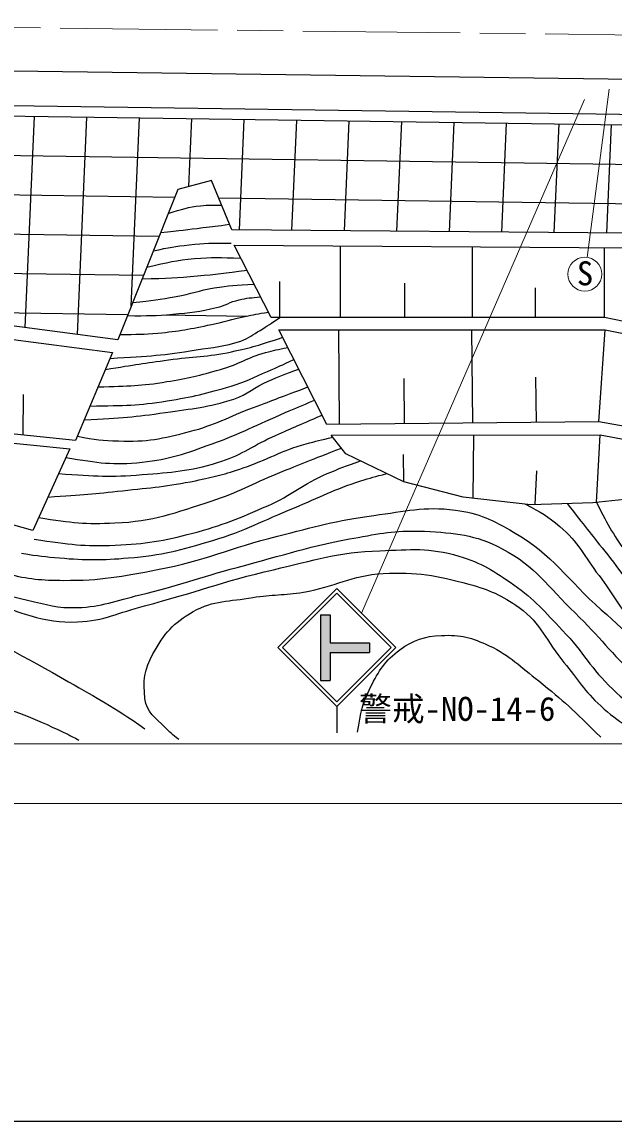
# Model space of a CAD drawing. Units: millimetres, scale not verified. Extents: x 40000 to 680000, y 20000 to 380000.
# Drawn here: x 210245 to 255410, y 205000 to 288856 of the extents above; entities that cross this region are included whole.
import ezdxf
from ezdxf.enums import TextEntityAlignment as Align

# ---------------------------------------------------------------- set-up
doc = ezdxf.new("R2010")
doc.units = ezdxf.units.MM
doc.header["$LTSCALE"] = 1000
doc.linetypes.add('CHAIN', pattern=[18.5, 12, -1.5, 3.5, -1.5])
for name, color, linetype, lineweight in [('M-BGD', 7, 'Continuous', 25), ('M-BGD-HTXT', 7, 'Continuous', 13), ('M-BMK', 2, 'CHAIN', 13), ('M-STR-STRC', 7, 'Continuous', 25), ('M-TTL-BAND', 7, 'Continuous', 25)]:
    doc.layers.add(name, color=color, linetype=linetype, lineweight=lineweight)
doc.styles.add('ＭＳ ゴシック', font='')
doc.styles.get('ＭＳ ゴシック').set_extended_font_data('MS Gothic')

msp = doc.modelspace()

# ---------------------------------------------------------------- hatches: boundary and pattern name
at = {"layer": 'M-STR-STRC'}
msp.add_hatch(color=256, dxfattribs=at).paths.add_polyline_path([(233008, 243620), (233758, 243620), (233758, 241495), (236758, 241495), (236757, 240745), (233758, 240745), (233758, 238620), (233008, 238620)])

# ---------------------------------------------------------------- linework, layer by layer
at = {"layer": 'M-BGD'}
for p, q in [((210497, 265537), (211201, 281653)), ((214478, 265015), (215202, 281596)), ((218577, 267183), (219203, 281538)), ((222979, 276305), (223205, 281481)), ((226838, 272991), (227206, 281424)), ((230840, 272958), (231207, 281366)), ((234843, 272924), (235209, 281309)), ((238845, 272890), (239210, 281252)), ((242847, 272856), (243211, 281195)), ((246850, 272822), (247213, 281140)), ((250852, 272788), (251214, 281082)), ((254854, 272754), (255215, 281025)), ((173553, 279192), (275091, 277738)), ((173510, 276192), (221908, 275499)), ((225240, 275451), (274960, 274739)), ((173467, 273193), (220713, 272516)), ((234542, 266302), (234542, 271759)), ((244616, 266302), (244616, 271692)), ((254691, 266302), (254691, 271623)), ((173424, 270193), (219518, 269533)), ((229904, 266302), (229904, 269058)), ((239443, 266302), (239443, 268922)), ((249415, 266302), (249415, 268582)), ((200884, 266799), (218323, 266549)), ((221109, 266510), (227426, 266419)), ((234479, 258160), (234408, 265363)), ((244639, 258260), (244570, 265365)), ((254259, 258355), (254736, 265366)), ((239432, 258209), (239398, 261659)), ((249487, 258308), (249453, 261758)), ((210340, 260430), (210298, 257343)), ((244673, 252517), (244704, 257352)), ((254069, 252191), (254362, 257368)), ((239386, 253760), (239343, 255855)), ((249391, 252034), (249523, 254612))]:
    msp.add_line(p, q, dxfattribs=at)
for points in [[(74265, 281419), (81868, 282941), (89628, 284319), (97643, 285187), (107497, 285800), (113521, 285902), (128570, 286063), (173599, 285603), (273881, 284263), (373129, 282578), (396256, 281966), (408739, 281276), (448433, 279158), (490552, 276682), (500278, 275992), (507732, 276043), (517483, 276094), (527132, 276707), (535607, 277422), (548523, 279107), (573566, 282646)], [(74696, 279313), (81985, 280839), (88554, 281928), (96246, 282847), (106252, 283528), (173605, 282992), (273699, 281558), (368980, 280183)], [(74860, 278530), (82132, 280052), (88667, 281136), (96321, 282050), (106276, 282727), (173596, 282192), (273687, 280758), (368969, 279383)], [(226260, 272996), (224695, 276763), (222142, 276082), (217547, 264612), (195407, 267518), (174237, 263366), (132271, 264012), (111951, 269169), (123081, 269832), (130177, 269884), (130211, 270598), (122724, 270564), (107918, 270088), (96925, 272368), (75904, 273412)], [(274710, 269014), (256433, 272741), (226260, 272996)], [(226441, 271816), (256512, 271612), (293525, 264158), (315019, 267476), (349991, 266710)], [(349991, 266710), (346570, 264260), (338350, 259563), (314304, 260125), (298426, 257776), (294189, 259869), (274687, 266557), (268696, 263409), (254691, 266302), (229266, 266302), (226441, 271816)]]:
    msp.add_lwpolyline(points, dxfattribs=at)
for points in [[(214331, 256916), (195441, 258890), (174985, 254465), (168825, 254738), (147729, 261216), (138494, 262895), (174169, 262413), (195356, 266497), (217156, 263638)], [(229845, 265366), (254736, 265366), (268895, 262507), (266717, 256142), (254259, 258355), (233498, 258150)], [(211080, 250058), (198470, 253580), (174526, 253070), (172024, 253785), (174679, 253734), (195713, 258124), (213888, 256286)], [(233838, 257334), (254362, 257368), (267363, 254917), (263824, 253726), (260080, 252841), (253783, 252160), (249052, 252024), (243913, 252603), (239386, 253760), (234961, 255904)]]:
    msp.add_lwpolyline(points, close=True, dxfattribs=at)
for points, knots in [([(221405, 274242), (222515, 274587), (222888, 274739), (223876, 274832), (224500, 274891), (224747, 274903), (225481, 274871)], [0, 0, 0, 0, 1, 1, 1, 2, 2, 2, 2]), ([(220819, 272781), (222390, 272965), (222786, 273010), (224046, 273164), (224843, 273262), (225093, 273293), (226085, 273418)], [0, 0, 0, 0, 1, 1, 1, 2, 2, 2, 2]), ([(220261, 271388), (221526, 271662), (221913, 271737), (222987, 271858), (224233, 271999), (224692, 271987), (226194, 271979)], [0, 0, 0, 0, 1, 1, 1, 2, 2, 2, 2]), ([(219761, 270139), (221431, 270536), (221968, 270669), (223411, 270799), (224786, 270924), (225312, 270904), (226947, 270828)], [0, 0, 0, 0, 1, 1, 1, 2, 2, 2, 2]), ([(219404, 269247), (221432, 269322), (221988, 269338), (223637, 269483), (225116, 269614), (225610, 269677), (227413, 269919)], [0, 0, 0, 0, 1, 1, 1, 2, 2, 2, 2]), ([(218682, 267445), (220261, 267619), (220711, 267663), (221996, 267903), (223140, 268116), (223752, 268374), (224901, 268561), (226085, 268753), (226521, 268775), (227958, 268854)], [0, 0, 0, 0, 1, 1, 1, 2, 2, 2, 3, 3, 3, 3]), ([(218282, 266448), (219913, 266442), (220398, 266439), (221747, 266564), (223058, 266686), (223801, 266756), (225082, 267063), (225774, 267229), (226113, 267494), (226807, 267653), (227441, 267799), (227694, 267822), (228458, 267879)], [0, 0, 0, 0, 1, 1, 1, 2, 2, 2, 3, 3, 3, 4, 4, 4, 4]), ([(217710, 265018), (219074, 265015), (219481, 265032), (220612, 265123), (222222, 265253), (223112, 265455), (224696, 265770), (225702, 265970), (226245, 266174), (227249, 266382), (227950, 266528), (228183, 266573), (229051, 266722)], [0, 0, 0, 0, 1, 1, 1, 2, 2, 2, 3, 3, 3, 4, 4, 4, 4]), ([(216969, 263192), (220082, 263393), (220997, 263397), (223539, 263830), (224876, 264057), (225660, 264070), (226943, 264510), (227562, 264723), (227845, 264990), (228406, 265327), (229004, 265687), (229199, 265821), (229904, 266302)], [0, 0, 0, 0, 1, 1, 1, 2, 2, 2, 3, 3, 3, 4, 4, 4, 4]), ([(216614, 262348), (218941, 262720), (219545, 262817), (221429, 263081), (223300, 263343), (224380, 263297), (226228, 263694), (227778, 264027), (228340, 264197), (230134, 264795)], [0, 0, 0, 0, 1, 1, 1, 2, 2, 2, 3, 3, 3, 3]), ([(216051, 261008), (218502, 261084), (219266, 261081), (221293, 261413), (222906, 261678), (223802, 261891), (225377, 262332), (226759, 262719), (227427, 263261), (228815, 263626), (229479, 263800), (229723, 263866), (230532, 264008)], [0, 0, 0, 0, 1, 1, 1, 2, 2, 2, 3, 3, 3, 4, 4, 4, 4]), ([(215438, 259550), (218179, 259597), (219050, 259586), (221327, 259950), (223253, 260257), (224326, 260509), (226194, 261073), (227319, 261412), (227906, 261731), (228985, 262196), (229774, 262537), (230032, 262652), (230993, 263098)], [0, 0, 0, 0, 1, 1, 1, 2, 2, 2, 3, 3, 3, 4, 4, 4, 4]), ([(214995, 258497), (217929, 258669), (218788, 258703), (221191, 259065), (223240, 259373), (224432, 259431), (226398, 260086), (227493, 260450), (227965, 260978), (229019, 261447), (229917, 261847), (230244, 261970), (231364, 262365)], [0, 0, 0, 0, 1, 1, 1, 2, 2, 2, 3, 3, 3, 4, 4, 4, 4]), ([(214468, 257243), (215878, 256971), (216380, 256932), (217617, 256886), (219748, 256808), (220967, 257059), (223029, 257601), (224994, 258118), (225995, 258721), (227896, 259439), (229519, 260052), (230025, 260243), (232051, 261007)], [0, 0, 0, 0, 1, 1, 1, 2, 2, 2, 3, 3, 3, 4, 4, 4, 4]), ([(213589, 255623), (216143, 255210), (217141, 255032), (219404, 255270), (221549, 255495), (222718, 255933), (224747, 256665), (226977, 257470), (228147, 258121), (230329, 259048), (231202, 259418), (231475, 259534), (232564, 259995)], [0, 0, 0, 0, 1, 1, 1, 2, 2, 2, 3, 3, 3, 4, 4, 4, 4]), ([(213039, 254401), (215977, 254201), (216925, 254121), (219404, 254317), (221679, 254496), (222986, 254583), (225173, 255236), (226882, 255746), (227683, 256439), (229308, 257176), (230797, 257851), (231279, 258060), (233138, 258861)], [0, 0, 0, 0, 1, 1, 1, 2, 2, 2, 3, 3, 3, 4, 4, 4, 4]), ([(212231, 252610), (214964, 252795), (215706, 252844), (217923, 253091), (220104, 253334), (221340, 253411), (223488, 253857), (224923, 254155), (225726, 254352), (227113, 254827), (229012, 255478), (229977, 256131), (231912, 256665), (232709, 256885), (232995, 256971), (233968, 257168)], [0, 0, 0, 0, 1, 1, 1, 2, 2, 2, 3, 3, 3, 4, 4, 4, 5, 5, 5, 5]), ([(211529, 251054), (214095, 250624), (215066, 250531), (217339, 250632), (220301, 250764), (221923, 251395), (224742, 252317), (226755, 252975), (227783, 253610), (229745, 254410), (231639, 255183), (232246, 255422), (234611, 256350)], [0, 0, 0, 0, 1, 1, 1, 2, 2, 2, 3, 3, 3, 4, 4, 4, 4]), ([(211173, 249394), (213962, 248982), (214933, 248830), (217350, 248935), (219689, 249036), (221009, 249254), (223272, 249853), (225572, 250462), (226810, 250996), (228990, 251947), (230839, 252753), (231677, 253612), (233534, 254397), (234514, 254812), (234871, 254961), (236081, 255362)], [0, 0, 0, 0, 1, 1, 1, 2, 2, 2, 3, 3, 3, 4, 4, 4, 5, 5, 5, 5]), ([(210212, 248322), (211566, 248101), (211975, 248062), (213113, 247964), (215159, 247788), (216325, 247790), (218371, 247964), (220927, 248183), (222347, 248552), (224804, 249292), (227314, 250047), (228600, 250814), (231032, 251794), (233008, 252589), (234052, 253208), (236087, 253836), (236857, 254073), (237128, 254165), (238073, 254396)], [0, 0, 0, 0, 1, 1, 1, 2, 2, 2, 3, 3, 3, 4, 4, 4, 5, 5, 5, 6, 6, 6, 6]), ([(188202, 251591), (189797, 250880), (190329, 250700), (191734, 250249), (194285, 249430), (195872, 249616), (198473, 248973), (200383, 248501), (201362, 247933), (203221, 247288), (206128, 246279), (207672, 245408), (210675, 244735), (212131, 244409), (212962, 244121), (214453, 244174), (216364, 244241), (217391, 244704), (219252, 245144), (222176, 245835), (223751, 246464), (226655, 247237), (230249, 248194), (232234, 248881), (235895, 249534), (237847, 249883), (238970, 250092), (240950, 249994), (243317, 249877), (244767, 249757), (246872, 248666), (249444, 247335), (250347, 245771), (252437, 243765), (254339, 241939), (255168, 240674), (257134, 238915), (258275, 237893), (258917, 237307), (260197, 236465), (262551, 234914), (263850, 234746), (266948, 233915)], [0, 0, 0, 0, 1, 1, 1, 2, 2, 2, 3, 3, 3, 4, 4, 4, 5, 5, 5, 6, 6, 6, 7, 7, 7, 8, 8, 8, 9, 9, 9, 10, 10, 10, 11, 11, 11, 12, 12, 12, 13, 13, 13, 14, 14, 14, 14]), ([(194604, 251822), (199366, 250385), (200707, 250047), (204510, 248603), (206317, 247916), (207234, 247252), (209105, 246765), (210757, 246334), (211738, 246266), (213445, 246254), (216254, 246235), (217832, 246546), (220592, 247071), (224233, 247764), (226133, 248732), (229731, 249624), (232582, 250330), (234169, 250833), (237082, 251206), (239501, 251516), (240892, 251922), (243311, 251615), (245152, 251381), (246142, 250852), (247753, 249930), (250781, 248197), (251815, 246307), (254441, 244008), (256706, 242024), (257803, 240693), (260261, 238954), (262605, 237294), (264064, 236471), (266795, 235584), (268563, 235010), (269656, 235107), (271492, 234818), (273606, 234485), (274276, 234388), (276908, 234003)], [0, 0, 0, 0, 1, 1, 1, 2, 2, 2, 3, 3, 3, 4, 4, 4, 5, 5, 5, 6, 6, 6, 7, 7, 7, 8, 8, 8, 9, 9, 9, 10, 10, 10, 11, 11, 11, 12, 12, 12, 13, 13, 13, 13]), ([(248655, 252069), (249886, 251430), (250328, 251134), (251271, 250360), (252718, 249171), (253116, 248094), (254266, 246616), (255386, 245176), (255761, 244155), (257057, 242872), (258679, 241266), (259878, 240650), (261924, 239639), (265275, 237982), (267311, 237323), (270944, 236439), (273474, 235824), (275000, 236063), (277547, 235520), (279167, 235174), (280179, 235233), (281665, 234499), (282023, 234322), (282176, 234263), (282562, 234009)], [0, 0, 0, 0, 1, 1, 1, 2, 2, 2, 3, 3, 3, 4, 4, 4, 5, 5, 5, 6, 6, 6, 7, 7, 7, 8, 8, 8, 8]), ([(251840, 252104), (253218, 250343), (253573, 249893), (254700, 248488), (255989, 246881), (256555, 245836), (258036, 244403), (259795, 242701), (260996, 241911), (263209, 240864), (266842, 239144), (269182, 238909), (273113, 238073), (276747, 237300), (278975, 237857), (282541, 236814), (283885, 236420), (284636, 236128), (285843, 235418), (286669, 234932), (286980, 234720), (287861, 234021)], [0, 0, 0, 0, 1, 1, 1, 2, 2, 2, 3, 3, 3, 4, 4, 4, 5, 5, 5, 6, 6, 6, 7, 7, 7, 7]), ([(254069, 252191), (255026, 250300), (255395, 249663), (256478, 248198), (257865, 246324), (258792, 245333), (260665, 243944), (263124, 242120), (264725, 241254), (267676, 240438), (270478, 239664), (272174, 239856), (275062, 239519), (278530, 239115), (280615, 239580), (283945, 238532), (285704, 237979), (286554, 237295), (288098, 236286), (289349, 235468), (289788, 235134), (291174, 234005)], [0, 0, 0, 0, 1, 1, 1, 2, 2, 2, 3, 3, 3, 4, 4, 4, 5, 5, 5, 6, 6, 6, 7, 7, 7, 7]), ([(178843, 251253), (180756, 250551), (181412, 250375), (183106, 249994), (185866, 249373), (187521, 249776), (190322, 249381), (193103, 248989), (194602, 248438), (197333, 247782), (200763, 246958), (202736, 246659), (206080, 245535), (207990, 244894), (208902, 244093), (210845, 243561), (212229, 243182), (213053, 243027), (214487, 243085), (216536, 243167), (217607, 243795), (219592, 244310), (223455, 245311), (225542, 246163), (229429, 247067), (232565, 247796), (234328, 248395), (237546, 248513), (239903, 248600), (241310, 248778), (243570, 248105), (245340, 247578), (246246, 246971), (247757, 245910), (249384, 244765), (250109, 243876), (251484, 242438), (253077, 240771), (253632, 239524), (255313, 237945), (256913, 236442), (257969, 235709), (259959, 234780), (260716, 234427), (261008, 234278), (261936, 233965)], [0, 0, 0, 0, 1, 1, 1, 2, 2, 2, 3, 3, 3, 4, 4, 4, 5, 5, 5, 6, 6, 6, 7, 7, 7, 8, 8, 8, 9, 9, 9, 10, 10, 10, 11, 11, 11, 12, 12, 12, 13, 13, 13, 14, 14, 14, 15, 15, 15, 15]), ([(192342, 232265), (190961, 234028), (190459, 234602), (189585, 236299), (188922, 237586), (188575, 238333), (188156, 239719), (187714, 241182), (187339, 242101), (187645, 243599), (187827, 244488), (188226, 244957), (188922, 245539), (189731, 246217), (190370, 246495), (191423, 246560), (192984, 246657), (193883, 246510), (195405, 246152), (202980, 244370), (207044, 242365), (213802, 238508), (216119, 237186), (217004, 236728), (219622, 234934)], [0, 0, 0, 0, 1, 1, 1, 2, 2, 2, 3, 3, 3, 4, 4, 4, 5, 5, 5, 6, 6, 6, 7, 7, 7, 8, 8, 8, 8]), ([(222218, 234108), (221706, 234490), (221546, 234645), (221158, 235035), (220421, 235777), (219752, 236193), (219626, 237230), (219463, 238578), (219591, 239458), (220239, 240651), (221067, 242176), (221793, 243012), (223302, 243867), (224889, 244766), (226051, 244617), (227846, 244940), (229346, 245209), (230224, 245089), (231726, 245348), (234128, 245762), (235367, 246650), (237801, 246777), (240370, 246912), (241854, 246636), (244336, 245961), (245929, 245527), (246820, 245130), (248165, 244174), (249887, 242951), (250234, 241610), (251586, 239987), (252673, 238683), (253139, 237812), (254394, 236669), (255843, 235349), (256620, 234981), (258608, 233945)], [0, 0, 0, 0, 1, 1, 1, 2, 2, 2, 3, 3, 3, 4, 4, 4, 5, 5, 5, 6, 6, 6, 7, 7, 7, 8, 8, 8, 9, 9, 9, 10, 10, 10, 11, 11, 11, 12, 12, 12, 12]), ([(235844, 234661), (236090, 236200), (236199, 236853), (236831, 238098), (237474, 239365), (237930, 240121), (239078, 240957), (240134, 241728), (240937, 241983), (242243, 242047), (243696, 242117), (244570, 241886), (245885, 241264), (247522, 240489), (248235, 239690), (249663, 238575), (251629, 237040), (252247, 236385), (254394, 234286)], [0, 0, 0, 0, 1, 1, 1, 2, 2, 2, 3, 3, 3, 4, 4, 4, 5, 5, 5, 6, 6, 6, 6]), ([(194055, 234222), (193555, 235264), (193222, 235825), (193312, 236911), (193382, 237747), (193323, 238427), (193976, 238953), (195017, 239793), (196010, 239643), (197345, 239566), (199739, 239427), (200885, 238334), (203217, 237779), (204681, 237430), (205534, 237378), (206995, 237013), (209400, 236413), (210730, 235935), (212968, 234869), (213601, 234568), (213833, 234470), (214571, 234063)], [0, 0, 0, 0, 1, 1, 1, 2, 2, 2, 3, 3, 3, 4, 4, 4, 5, 5, 5, 6, 6, 6, 7, 7, 7, 7])]:
    msp.add_open_spline(points, degree=3, knots=knots, dxfattribs=at)
at = {"layer": 'M-BGD-HTXT'}
for p, q in [((253363, 270895), (255047, 283742)), ((236141, 243738), (253153, 282931)), ((84057, 233769), (368701, 233769)), ((84991, 229223), (273972, 229224))]:
    msp.add_line(p, q, dxfattribs=at)
msp.add_circle((253180, 269618), 1290, dxfattribs=at)
at = {"layer": 'M-BMK'}
msp.add_line((373156, 286472), (173654, 288856), dxfattribs=at)
at = {"layer": 'M-STR-STRC'}
for p, q in [((229758, 241121), (234258, 245621)), ((230112, 241121), (234258, 245267)), ((238759, 241121), (234258, 245621)), ((238405, 241121), (234258, 245267)), ((233008, 243620), (233008, 238620)), ((233008, 243620), (233758, 243620)), ((233758, 243620), (233758, 241495)), ((229758, 241121), (234258, 236620)), ((230112, 241121), (234258, 236974)), ((233758, 241495), (236758, 241495)), ((233758, 240745), (236757, 240745)), ((233758, 240745), (233758, 238620)), ((234258, 236974), (238405, 241121)), ((234259, 236621), (238759, 241121)), ((236758, 241495), (236757, 240745)), ((233008, 238620), (233758, 238620)), ((234258, 236620), (234258, 234620))]:
    msp.add_line(p, q, dxfattribs=at)
at = {"layer": 'M-TTL-BAND'}
msp.add_line((40000, 205000), (579000, 205000), dxfattribs=at)

# ---------------------------------------------------------------- texts
at = {"layer": 'M-BGD-HTXT', "style": 'ＭＳ ゴシック'}
msp.add_text('S', height=1833, dxfattribs=at).set_placement((253199, 268211), align=Align.BOTTOM_CENTER)
at = {"layer": 'M-STR-STRC', "style": 'ＭＳ ゴシック'}
msp.add_text('警戒-NO-14-6', height=1833, dxfattribs=at).set_placement((243445, 234981), align=Align.BOTTOM_CENTER)

doc.saveas('drawing.dxf')
